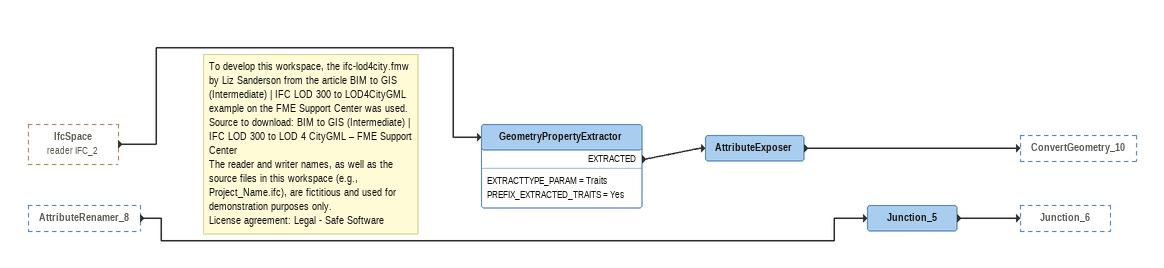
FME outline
IfcSpace (reader IFC_2) [outside]
    -> GeometryPropertyExtractor
AttributeRenamer_8 [outside]
    -> Junction_5
Note: To develop this workspace, the ifc-lod4city.fmw by Liz Sanderson from the article BIM to GIS (Intermediate) | IFC LOD 300 to LOD4CityGML example on the FME Support Center was used. / Source to download: BIM to GIS (Intermediate) | IFC LOD 300 to LOD 4 CityGML – FME Support Center / The reader and writer names, as well as the source files in this workspace (e.g., Project_Name.ifc), are fictitious and used for demonstration purposes only. / License agreement: Legal - Safe Software
GeometryPropertyExtractor
    EXTRACTTYPE_PARAM = Traits
    PREFIX_EXTRACTED_TRAITS = Yes
    EXTRACTED -> AttributeExposer
AttributeExposer
    -> ConvertGeometry_10
Junction_5
    -> Junction_6
